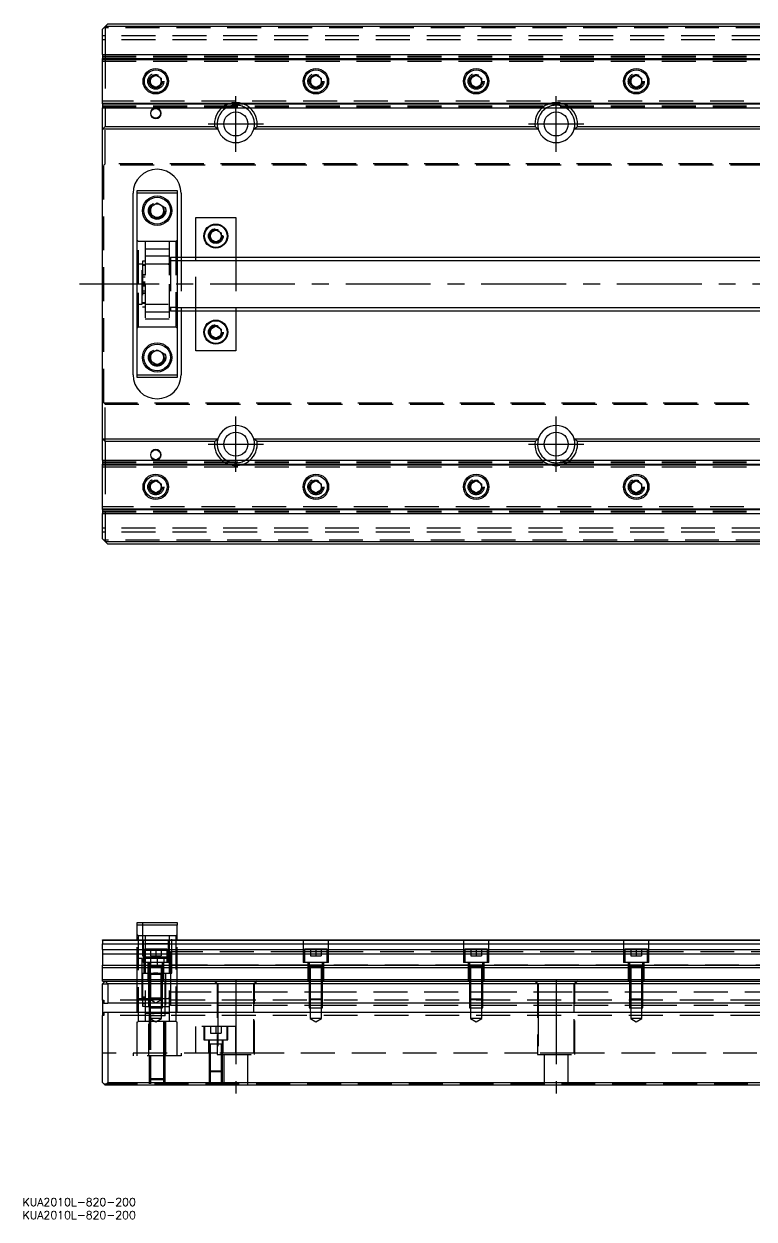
# Model space of a CAD drawing. Extents: x -29 to 1040, y -350 to 120.
# Drawn here: x -29.4 to 244.1, y -350.5 to 97.5 of the extents above; entities that cross this region are included whole.
import ezdxf

# ---------------------------------------------------------------- set-up
doc = ezdxf.new("R2010")
doc.units = 0
doc.linetypes.add('CENTER', pattern=[50.8, 31.75, -6.35, 6.35, -6.35])
doc.linetypes.add('DASHED', pattern=[19.05, 12.7, -6.35])
doc.layers.get('0').update_dxf_attribs({"linetype": 'CONTINUOUS'})
doc.layers.add('CENTER', color=1, linetype='CENTER')
doc.styles.get("Standard").update_dxf_attribs({"font": 'txt.shx', "height": 3, "bigfont": 'bigfont.shx'})

# ---------------------------------------------------------------- blocks, each defined once
blk = doc.blocks.new('*U2')
at = {"color": 7, "linetype": 'CONTINUOUS'}
blk.add_text('KUA2010L-820-200', height=3, dxfattribs=at).set_placement((-29.89, -345.55))
blk = doc.blocks.new('*U3')
at = {"color": 7, "linetype": 'CONTINUOUS'}
blk.add_text('KUA2010L-820-200', height=3, dxfattribs=at).set_placement((-29.89, -350.45))

msp = doc.modelspace()

# ---------------------------------------------------------------- linework, layer by layer
at = {"color": 7, "linetype": 'CONTINUOUS'}
for p, q in [((1, 96.5), (0, 95.5)), ((0, 86), (0, 95.5)), ((2, 97.5), (1, 96.5)), ((1, 96.5), (1, 86)), ((310, 96.5), (1, 96.5)), ((2, 97.5), (310, 97.5)), ((0, 86), (0, 84.48)), ((0, 86), (310, 86)), ((0, 84.48), (308.73, 84.48)), ((0, 84.2), (0, 84.48)), ((0, 67.8), (0, 84.2)), ((0, 84.2), (308.05, 84.2)), ((18, 77.15), (20, 78.31)), ((18, 74.85), (18, 77.15)), ((20, 78.31), (22, 77.15)), ((22, 77.15), (22, 74.85)), ((78, 77.15), (80, 78.31)), ((78, 74.85), (78, 77.15)), ((80, 78.31), (82, 77.15)), ((82, 77.15), (82, 74.85)), ((138, 77.15), (140, 78.31)), ((138, 74.85), (138, 77.15)), ((140, 78.31), (142, 77.15)), ((142, 77.15), (142, 74.85)), ((198, 77.15), (200, 78.31)), ((198, 74.85), (198, 77.15)), ((200, 78.31), (202, 77.15)), ((202, 77.15), (202, 74.85)), ((20, 73.69), (18, 74.85)), ((22, 74.85), (20, 73.69)), ((80, 73.69), (78, 74.85)), ((82, 74.85), (80, 73.69)), ((140, 73.69), (138, 74.85)), ((142, 74.85), (140, 73.69)), ((200, 73.69), (198, 74.85)), ((202, 74.85), (200, 73.69)), ((0, 67.8), (310, 67.8)), ((0, 67.52), (0, 67.8)), ((0, 67.52), (0, 66)), ((0, 67.52), (310, 67.52)), ((0, 58), (0, 66)), ((0, 66), (310, 66)), ((1, 66), (1, 59)), ((0, 58), (1, 59)), ((1, 59), (42.06, 59)), ((43.29, 58), (42.06, 59)), ((56.71, 58), (57.94, 59)), ((57.94, 59), (162.06, 59)), ((163.29, 58), (162.06, 59)), ((176.71, 58), (177.94, 59)), ((177.94, 59), (282.06, 59)), ((0, -58), (0, 58)), ((43.29, 58), (0, 58)), ((163.29, 58), (56.71, 58)), ((283.29, 58), (176.71, 58)), ((11.5, -34), (11.5, 34)), ((13, 34), (13, 35)), ((13, 35), (28, 35)), ((13, -34), (13, 34)), ((28, 34), (13, 34)), ((28, 35), (28, 34)), ((28, 34), (28, -34)), ((29.5, 34), (29.5, 10)), ((18, 28.94), (20.5, 30.39)), ((18, 26.06), (18, 28.94)), ((20.5, 30.39), (23, 28.94)), ((23, 28.94), (23, 26.06)), ((20.5, 24.61), (18, 26.06)), ((23, 26.06), (20.5, 24.61)), ((35, 25), (50, 25)), ((35, 10), (35, 25)), ((50, 25), (50, 10)), ((40.5, 19.15), (42.5, 20.31)), ((40.5, 16.85), (40.5, 19.15)), ((42.5, 20.31), (44.5, 19.15)), ((44.5, 19.15), (44.5, 16.85)), ((42.5, 15.69), (40.5, 16.85)), ((44.5, 16.85), (42.5, 15.69)), ((310, 10), (28, 10)), ((28, -10), (310, -10)), ((29.5, -10), (29.5, -34)), ((35, -25), (35, -10)), ((50, -10), (50, -25)), ((40.5, -16.85), (42.5, -15.69)), ((40.5, -19.15), (40.5, -16.85)), ((42.5, -15.69), (44.5, -16.85)), ((44.5, -16.85), (44.5, -19.15)), ((42.5, -20.31), (40.5, -19.15)), ((44.5, -19.15), (42.5, -20.31)), ((18, -26.06), (20.5, -24.61)), ((18, -28.94), (18, -26.06)), ((20.5, -24.61), (23, -26.06)), ((23, -26.06), (23, -28.94)), ((50, -25), (35, -25)), ((20.5, -30.39), (18, -28.94)), ((23, -28.94), (20.5, -30.39)), ((13, -35), (13, -34)), ((13, -34), (28, -34)), ((28, -35), (13, -35)), ((28, -34), (28, -35)), ((0, -66), (0, -58)), ((0, -58), (43.29, -58)), ((1, -59), (0, -58)), ((42.06, -59), (43.29, -58)), ((56.71, -58), (163.29, -58)), ((57.94, -59), (56.71, -58)), ((162.06, -59), (163.29, -58)), ((176.71, -58), (283.29, -58)), ((177.94, -59), (176.71, -58)), ((42.06, -59), (1, -59)), ((1, -59), (1, -66)), ((162.06, -59), (57.94, -59)), ((282.06, -59), (177.94, -59)), ((0, -66), (0, -67.52)), ((0, -66), (310, -66)), ((0, -67.52), (310, -67.52)), ((0, -67.8), (0, -67.52)), ((0, -84.2), (0, -67.8)), ((0, -67.8), (310, -67.8)), ((18, -74.85), (20, -73.69)), ((18, -77.15), (18, -74.85)), ((20, -73.69), (22, -74.85)), ((22, -74.85), (22, -77.15)), ((78, -74.85), (80, -73.69)), ((78, -77.15), (78, -74.85)), ((80, -73.69), (82, -74.85)), ((82, -74.85), (82, -77.15)), ((138, -74.85), (140, -73.69)), ((138, -77.15), (138, -74.85)), ((140, -73.69), (142, -74.85)), ((142, -74.85), (142, -77.15)), ((198, -74.85), (200, -73.69)), ((198, -77.15), (198, -74.85)), ((200, -73.69), (202, -74.85)), ((202, -74.85), (202, -77.15)), ((20, -78.31), (18, -77.15)), ((22, -77.15), (20, -78.31)), ((80, -78.31), (78, -77.15)), ((82, -77.15), (80, -78.31)), ((140, -78.31), (138, -77.15)), ((142, -77.15), (140, -78.31)), ((200, -78.31), (198, -77.15)), ((202, -77.15), (200, -78.31)), ((0, -84.2), (308.05, -84.2)), ((0, -84.48), (0, -84.2)), ((0, -84.48), (0, -86)), ((0, -84.48), (308.73, -84.48)), ((0, -95.5), (0, -86)), ((0, -86), (310, -86)), ((1, -86), (1, -96.5)), ((0, -95.5), (1, -96.5)), ((1, -96.5), (2, -97.5)), ((1, -96.5), (310, -96.5)), ((310, -97.5), (2, -97.5)), ((13, -240.26), (13, -239.26)), ((13, -239.26), (28, -239.26)), ((13, -245.76), (13, -240.26)), ((28, -240.26), (13, -240.26)), ((28, -239.26), (28, -240.26)), ((28, -245.76), (28, -240.26)), ((0, -245.92), (0, -245.76)), ((0, -245.76), (316.5, -245.76)), ((0, -245.92), (316.5, -245.92)), ((0, -245.92), (0, -247.32)), ((0, -249.4), (0, -247.32)), ((0, -247.32), (316.5, -247.32)), ((0, -249.4), (316.5, -249.4)), ((0, -249.4), (0, -251.02)), ((0, -251.02), (0, -255.31)), ((0, -251.02), (316.5, -251.02)), ((0, -255.31), (316.5, -255.31)), ((0, -256.16), (0, -255.31)), ((0, -256.16), (820, -256.16)), ((0, -260.66), (0, -256.16)), ((22.5, -255.86), (17.5, -255.86)), ((22.5, -255.86), (17.5, -255.86)), ((82.5, -255.86), (77.5, -255.86)), ((142.5, -255.86), (137.5, -255.86)), ((0, -261.26), (0, -260.66)), ((0, -260.66), (820, -260.66)), ((0, -262.26), (1, -261.26)), ((0, -261.26), (1, -261.26)), ((0, -268.41), (0, -262.26)), ((1, -261.26), (819, -261.26)), ((1, -261.26), (2, -262.26)), ((818, -262.26), (2, -262.26)), ((2, -262.26), (2, -269.56)), ((0, -268.41), (0, -269.56)), ((0, -268.41), (0.5, -268.41)), ((0.5, -268.41), (0.5, -269.56)), ((0, -269.56), (0, -272.96)), ((0.5, -269.56), (0, -269.56)), ((0, -272.96), (0, -274.11)), ((0, -272.96), (0.5, -272.96)), ((0.5, -269.56), (2, -269.56)), ((2, -272.96), (0.5, -272.96)), ((0.5, -272.96), (0.5, -274.11)), ((818, -269.56), (2, -269.56)), ((818, -272.96), (2, -272.96)), ((2, -272.96), (2, -299.26)), ((0.5, -274.11), (0, -274.11)), ((0, -299.26), (0, -274.11)), ((23.5, -274.26), (17.5, -274.26)), ((45, -284.86), (40, -284.86)), ((45, -284.86), (40, -284.86)), ((1, -300.26), (0, -299.26)), ((2, -299.26), (1, -300.26)), ((2, -299.26), (818, -299.26)), ((819, -300.26), (1, -300.26))]:
    msp.add_line(p, q, dxfattribs=at)
at = {"color": 3, "linetype": 'DASHED'}
for p, q in [((326.2, 96), (0.5, 96)), ((820, 93), (0, 93)), ((820, 91.5), (0, 91.5)), ((0, 85.4), (820, 85.4)), ((0, 85.15), (310, 85.15)), ((1, 86), (1, 66)), ((0, 84.42), (316.5, 84.42)), ((0, 83.5), (316.5, 83.5)), ((17.5, 76), (17.53, 76.37)), ((77.5, 76), (77.53, 76.37)), ((137.5, 76), (137.53, 76.37)), ((197.5, 76), (197.53, 76.37)), ((316.5, 68.5), (0, 68.5)), ((0, 67.58), (316.5, 67.58)), ((0, 66.85), (310, 66.85)), ((0, 66.6), (820, 66.6)), ((1, 45), (1, 59)), ((1, 45), (0.5, 44.5)), ((819, 45), (1, 45)), ((819.5, 44.5), (0.5, 44.5)), ((0.5, -44.5), (0.5, 44.5)), ((17.5, 27.5), (17.52, 27.85)), ((44.98, 18.29), (45, 18)), ((13.5, 16), (13, 16.5)), ((16, 16), (13.5, 16)), ((13.5, 0), (13.5, 16)), ((25, 16), (16, 16)), ((25, 16), (16, 16)), ((16, 16), (16, 0)), ((27.5, 16), (25, 16)), ((25, 16), (25, 0)), ((28, 16.5), (27.5, 16)), ((27.5, 16), (27.5, -16)), ((25, 13.03), (16, 13.03)), ((25, 10.48), (16, 10.48)), ((25.5, 10), (25, 9.5)), ((28, 10), (25.5, 10)), ((25.5, 10), (25.5, -10)), ((29.5, 10), (29.5, -10)), ((35, -10), (35, 10)), ((50, 10), (50, -10)), ((13.5, 7.5), (13, 7)), ((14.85, 7.5), (13.5, 7.5)), ((14.85, -7.5), (14.85, 7.5)), ((16, 7.15), (14.85, 7.15)), ((16, 8.55), (15, 8.55)), ((15, 8.55), (15, -8.55)), ((16, 6.9), (15, 6.9)), ((24.7, 7.5), (16, 7.5)), ((24.7, 7.5), (16, 7.5)), ((25, 7.5), (24.7, 7.5)), ((28, 8.75), (25, 8.75)), ((13.5, -16), (13.5, 0)), ((16, 3.4), (15, 3.4)), ((15, 3.4), (16, 3.4)), ((16, 2.55), (15, 2.55)), ((15, 0.85), (16, 0.85)), ((15, 0.42), (16, 0.42)), ((16, 0), (16, -16)), ((25, 0), (25, -16)), ((15, -0.42), (16, -0.42)), ((16, -0.85), (15, -0.85)), ((15, -2.55), (16, -2.55)), ((15, -3.4), (16, -3.4)), ((16, -3.4), (15, -3.4)), ((13, -7), (13.5, -7.5)), ((13.5, -7.5), (14.85, -7.5)), ((14.85, -7.15), (16, -7.15)), ((15, -6.9), (16, -6.9)), ((15, -8.55), (16, -8.55)), ((16, -7.5), (24.7, -7.5)), ((16, -7.5), (24.7, -7.5)), ((28, -8.75), (25, -8.75)), ((16, -10.47), (25, -10.47)), ((16, -13.02), (25, -13.02)), ((25, -9.5), (25.5, -10)), ((25.5, -10), (28, -10)), ((13, -16.5), (13.5, -16)), ((13.5, -16), (16, -16)), ((16, -16), (25, -16)), ((16, -16), (25, -16)), ((25, -16), (27.5, -16)), ((27.5, -16), (28, -16.5)), ((40, -18), (40.02, -17.7)), ((17.5, -27.5), (17.52, -27.15)), ((0.5, -44.5), (1, -45)), ((0.5, -44.5), (819.5, -44.5)), ((1, -59), (1, -45)), ((1, -45), (819, -45)), ((0, -66.6), (820, -66.6)), ((0, -66.85), (310, -66.85)), ((1, -66), (1, -86)), ((0, -67.58), (316.5, -67.58)), ((0, -68.5), (316.5, -68.5)), ((17.5, -76), (17.53, -75.59)), ((77.5, -76), (77.53, -75.59)), ((137.5, -76), (137.53, -75.59)), ((197.5, -76), (197.53, -75.59)), ((316.5, -83.5), (0, -83.5)), ((0, -84.42), (316.5, -84.42)), ((0, -85.15), (310, -85.15)), ((0, -85.4), (820, -85.4)), ((820, -91.5), (0, -91.5)), ((820, -93), (0, -93)), ((326.2, -96), (0.5, -96)), ((15, -239.26), (15, -258.26)), ((26, -258.26), (26, -239.26)), ((13.5, -244.26), (13, -243.76)), ((13, -261.26), (13, -245.76)), ((16, -244.26), (13.5, -244.26)), ((13.5, -276.26), (13.5, -244.26)), ((15.25, -245.76), (15.25, -254.26)), ((25, -244.26), (16, -244.26)), ((16, -244.26), (16, -245.76)), ((16, -245.76), (16, -276.26)), ((24.75, -254.26), (24.75, -245.76)), ((27.5, -244.26), (25, -244.26)), ((25, -244.26), (25, -245.76)), ((25, -245.76), (25, -276.26)), ((28, -243.76), (27.5, -244.26)), ((27.5, -244.26), (27.5, -276.26)), ((28, -261.26), (28, -245.76)), ((75.25, -245.76), (75.25, -254.26)), ((84.75, -254.26), (84.75, -245.76)), ((135.25, -245.76), (135.25, -254.26)), ((144.75, -254.26), (144.75, -245.76)), ((195.25, -245.76), (195.25, -254.26)), ((204.75, -254.26), (204.75, -245.76)), ((15.75, -249.26), (15.75, -254.26)), ((24.25, -249.26), (15.75, -249.26)), ((25, -247.23), (16, -247.23)), ((25, -249.78), (16, -249.78)), ((18, -249.26), (18, -251.76)), ((20, -249.26), (20, -251.76)), ((22, -249.26), (22, -251.76)), ((24.25, -254.26), (24.25, -249.26)), ((25.5, -250.26), (25, -250.76)), ((28, -250.26), (25.5, -250.26)), ((25.5, -250.26), (25.5, -252.26)), ((75.75, -250.26), (28, -250.26)), ((75.75, -249.26), (75.75, -254.26)), ((84.25, -249.26), (75.75, -249.26)), ((84.25, -250.26), (75.75, -250.26)), ((78, -249.26), (78, -251.76)), ((80, -249.26), (80, -251.76)), ((82, -249.26), (82, -251.76)), ((84.25, -254.26), (84.25, -249.26)), ((135.75, -250.26), (84.25, -250.26)), ((135.75, -249.26), (135.75, -254.26)), ((144.25, -249.26), (135.75, -249.26)), ((144.25, -250.26), (135.75, -250.26)), ((138, -249.26), (138, -251.76)), ((140, -249.26), (140, -251.76)), ((142, -249.26), (142, -251.76)), ((144.25, -254.26), (144.25, -249.26)), ((195.75, -250.26), (144.25, -250.26)), ((195.75, -249.26), (195.75, -254.26)), ((204.25, -249.26), (195.75, -249.26)), ((204.25, -250.26), (195.75, -250.26)), ((198, -249.26), (198, -251.76)), ((200, -249.26), (200, -251.76)), ((202, -249.26), (202, -251.76)), ((204.25, -254.26), (204.25, -249.26)), ((255.75, -250.26), (204.25, -250.26)), ((13.5, -252.76), (13, -253.26)), ((14.85, -252.76), (13.5, -252.76)), ((14.85, -260.26), (14.85, -252.76)), ((16, -253.11), (14.85, -253.11)), ((16, -251.16), (15, -251.16)), ((16, -253.36), (15, -253.36)), ((24.75, -254.26), (15.25, -254.26)), ((15.5, -252.26), (15.5, -258.26)), ((25.5, -252.26), (15.5, -252.26)), ((24.7, -252.76), (16, -252.76)), ((24.7, -252.76), (16, -252.76)), ((17, -254.26), (17, -261.26)), ((17.5, -254.26), (17.5, -255.86)), ((18, -251.76), (20, -251.76)), ((18, -252.26), (18, -255.26)), ((18, -255.26), (20.5, -255.26)), ((20, -251.76), (22, -251.76)), ((20.5, -252.26), (20.5, -255.26)), ((20.5, -255.26), (23, -255.26)), ((22.5, -255.86), (22.5, -254.26)), ((23, -252.26), (23, -254.26)), ((23, -261.26), (23, -254.26)), ((25, -252.76), (24.7, -252.76)), ((28, -255.26), (25, -255.26)), ((25.5, -258.26), (25.5, -252.26)), ((77.5, -255.26), (28, -255.26)), ((84.75, -254.26), (75.25, -254.26)), ((77, -254.26), (77, -261.26)), ((77.5, -254.26), (77.5, -255.86)), ((82.5, -255.26), (77.5, -255.26)), ((78, -251.76), (80, -251.76)), ((80, -251.76), (82, -251.76)), ((82.5, -255.86), (82.5, -254.26)), ((137.5, -255.26), (82.5, -255.26)), ((83, -261.26), (83, -254.26)), ((144.75, -254.26), (135.25, -254.26)), ((137, -254.26), (137, -261.26)), ((137.5, -254.26), (137.5, -255.86)), ((142.5, -255.26), (137.5, -255.26)), ((138, -251.76), (140, -251.76)), ((140, -251.76), (142, -251.76)), ((142.5, -255.86), (142.5, -254.26)), ((197.5, -255.26), (142.5, -255.26)), ((143, -261.26), (143, -254.26)), ((204.75, -254.26), (195.25, -254.26)), ((197, -254.26), (197, -261.26)), ((197.5, -254.26), (197.5, -255.86)), ((202.5, -255.26), (197.5, -255.26)), ((198, -251.76), (200, -251.76)), ((200, -251.76), (202, -251.76)), ((202.5, -255.86), (202.5, -254.26)), ((257.5, -255.26), (202.5, -255.26)), ((203, -261.26), (203, -254.26)), ((15, -258.26), (26, -258.26)), ((15, -258.26), (15, -267.13)), ((17.25, -258.26), (17.25, -289.26)), ((17.5, -255.85), (17.5, -255.86)), ((17.5, -255.86), (17.5, -261.26)), ((17.5, -255.86), (17.5, -255.86)), ((22.5, -255.86), (17.5, -255.86)), ((17.9, -255.86), (17.9, -261.26)), ((18, -258.76), (18, -261.26)), ((22, -258.76), (18, -258.76)), ((20.06, -258.26), (19.94, -258.26)), ((22, -261.26), (22, -258.76)), ((22.1, -261.26), (22.1, -255.86)), ((22.5, -255.86), (22.5, -255.85)), ((22.5, -261.26), (22.5, -255.86)), ((22.5, -255.86), (22.5, -255.86)), ((23.5, -274.26), (23.5, -258.26)), ((23.75, -289.26), (23.75, -258.26)), ((25.5, -258.26), (25.5, -260.26)), ((77.5, -255.85), (77.5, -255.86)), ((77.5, -255.86), (77.5, -255.86)), ((77.5, -255.86), (77.5, -261.26)), ((82.5, -255.86), (77.5, -255.86)), ((77.9, -255.86), (77.9, -261.26)), ((82.1, -261.26), (82.1, -255.86)), ((82.5, -255.86), (82.5, -255.85)), ((82.5, -255.86), (82.5, -255.86)), ((82.5, -261.26), (82.5, -255.86)), ((137.5, -255.85), (137.5, -255.86)), ((137.5, -255.86), (137.5, -261.26)), ((137.5, -255.86), (137.5, -255.86)), ((142.5, -255.86), (137.5, -255.86)), ((137.9, -255.86), (137.9, -261.26)), ((142.1, -261.26), (142.1, -255.86)), ((142.5, -255.86), (142.5, -255.85)), ((142.5, -261.26), (142.5, -255.86)), ((142.5, -255.86), (142.5, -255.86)), ((197.5, -255.85), (197.5, -255.86)), ((197.5, -255.86), (197.5, -255.86)), ((197.5, -255.86), (197.5, -261.26)), ((202.5, -255.86), (197.5, -255.86)), ((197.9, -255.86), (197.9, -261.26)), ((202.1, -261.26), (202.1, -255.86)), ((202.5, -255.86), (202.5, -255.85)), ((202.5, -255.86), (202.5, -255.86)), ((202.5, -261.26), (202.5, -255.86)), ((0, -262.26), (2, -262.26)), ((13, -269.56), (13, -261.26)), ((14.85, -267.76), (14.85, -260.26)), ((17.5, -261.26), (17.5, -267.86)), ((17.5, -261.26), (17.5, -267.86)), ((17.9, -261.26), (17.9, -268.26)), ((18, -261.26), (18, -267.63)), ((22, -267.63), (22, -261.26)), ((22.1, -268.26), (22.1, -261.26)), ((22.5, -267.86), (22.5, -261.26)), ((22.5, -267.86), (22.5, -261.26)), ((25.5, -260.26), (25.5, -270.26)), ((28, -269.56), (28, -261.26)), ((42, -261.26), (43, -262.26)), ((42.06, -261.26), (43.29, -262.26)), ((43, -262.26), (43, -288.76)), ((43.29, -262.26), (43.29, -269.56)), ((57.94, -261.26), (56.71, -262.26)), ((56.71, -269.56), (56.71, -262.26)), ((57, -262.26), (58, -261.26)), ((57, -288.76), (57, -262.26)), ((77.5, -261.26), (77.5, -267.86)), ((77.5, -261.26), (77.5, -267.86)), ((77.9, -261.26), (77.9, -268.26)), ((82.1, -268.26), (82.1, -261.26)), ((82.5, -267.86), (82.5, -261.26)), ((82.5, -267.86), (82.5, -261.26)), ((137.5, -261.26), (137.5, -267.86)), ((137.5, -261.26), (137.5, -267.86)), ((137.9, -261.26), (137.9, -268.26)), ((142.1, -268.26), (142.1, -261.26)), ((142.5, -267.86), (142.5, -261.26)), ((142.5, -267.86), (142.5, -261.26)), ((162, -261.26), (163, -262.26)), ((162.06, -261.26), (163.29, -262.26)), ((163, -262.26), (163, -288.76)), ((163.29, -262.26), (163.29, -269.56)), ((177.94, -261.26), (176.71, -262.26)), ((176.71, -269.56), (176.71, -262.26)), ((177, -262.26), (178, -261.26)), ((177, -288.76), (177, -262.26)), ((197.5, -261.26), (197.5, -267.86)), ((197.5, -261.26), (197.5, -267.86)), ((197.9, -261.26), (197.9, -268.26)), ((202.1, -268.26), (202.1, -261.26)), ((202.5, -267.86), (202.5, -261.26)), ((202.5, -267.86), (202.5, -261.26)), ((819.5, -268.41), (0.5, -268.41)), ((13, -267.26), (13.5, -267.76)), ((13.5, -267.76), (14.85, -267.76)), ((14.85, -267.41), (16, -267.41)), ((15, -268.7), (15, -267.13)), ((15, -267.15), (16, -267.15)), ((15, -267.15), (16, -267.15)), ((16, -267.94), (15, -267.94)), ((15, -268.7), (15, -270.45)), ((16, -267.76), (24.7, -267.76)), ((16, -267.76), (24.7, -267.76)), ((17.5, -267.86), (17.9, -268.26)), ((17.5, -267.86), (17.5, -269.56)), ((17.5, -267.86), (22.5, -267.86)), ((17.9, -268.26), (17.9, -271.26)), ((22.1, -268.26), (17.9, -268.26)), ((18, -267.63), (18, -268.26)), ((18, -267.63), (18.17, -268.26)), ((22, -267.63), (18, -267.63)), ((18, -268.26), (20, -269.41)), ((20, -269.41), (22, -268.26)), ((21.83, -268.26), (22, -267.63)), ((22, -268.26), (22, -267.63)), ((22.1, -268.26), (22.5, -267.86)), ((22.1, -271.26), (22.1, -268.26)), ((22.5, -269.56), (22.5, -267.86)), ((24.7, -267.76), (25, -267.76)), ((25, -265.26), (28, -265.26)), ((28, -265.26), (43.29, -265.26)), ((43.29, -265.26), (56.71, -265.26)), ((56.71, -265.26), (77.5, -265.26)), ((77.5, -265.26), (77.9, -265.26)), ((77.5, -267.86), (77.9, -268.26)), ((77.5, -267.86), (77.5, -269.56)), ((77.5, -267.86), (82.5, -267.86)), ((77.9, -265.26), (82.1, -265.26)), ((77.9, -268.26), (77.9, -271.26)), ((82.1, -268.26), (77.9, -268.26)), ((82.1, -265.26), (82.5, -265.26)), ((82.1, -268.26), (82.5, -267.86)), ((82.1, -271.26), (82.1, -268.26)), ((82.5, -265.26), (137.5, -265.26)), ((82.5, -269.56), (82.5, -267.86)), ((137.5, -265.26), (137.9, -265.26)), ((137.5, -267.86), (137.9, -268.26)), ((137.5, -267.86), (137.5, -269.56)), ((137.5, -267.86), (142.5, -267.86)), ((137.9, -265.26), (142.1, -265.26)), ((137.9, -268.26), (137.9, -271.26)), ((142.1, -268.26), (137.9, -268.26)), ((142.1, -265.26), (142.5, -265.26)), ((142.1, -268.26), (142.5, -267.86)), ((142.1, -271.26), (142.1, -268.26)), ((142.5, -265.26), (163.29, -265.26)), ((142.5, -269.56), (142.5, -267.86)), ((163.29, -265.26), (176.71, -265.26)), ((176.71, -265.26), (197.5, -265.26)), ((197.5, -265.26), (197.9, -265.26)), ((197.5, -267.86), (197.9, -268.26)), ((197.5, -267.86), (197.5, -269.56)), ((197.5, -267.86), (202.5, -267.86)), ((197.9, -265.26), (202.1, -265.26)), ((197.9, -268.26), (197.9, -271.26)), ((202.1, -268.26), (197.9, -268.26)), ((202.1, -265.26), (202.5, -265.26)), ((202.1, -268.26), (202.5, -267.86)), ((202.1, -271.26), (202.1, -268.26)), ((202.5, -265.26), (257.5, -265.26)), ((202.5, -269.56), (202.5, -267.86)), ((13, -272.96), (13, -269.56)), ((13, -289.26), (13, -272.96)), ((15, -269.64), (16, -269.64)), ((15, -270.45), (15, -270.65)), ((15, -270.65), (16, -270.65)), ((16, -270.73), (25, -270.73)), ((17.5, -269.56), (17.5, -271.26)), ((17.5, -271.26), (17.5, -274.26)), ((17.5, -271.26), (22.5, -271.26)), ((17.9, -271.26), (17.9, -275.26)), ((22.1, -275.26), (22.1, -271.26)), ((22.5, -271.26), (22.5, -269.56)), ((25, -269.76), (25.5, -270.26)), ((25.5, -270.26), (28, -270.26)), ((28, -272.96), (28, -269.56)), ((28, -270.26), (43.29, -270.26)), ((28, -289.26), (28, -272.96)), ((43.29, -269.56), (43.29, -272.96)), ((43.29, -270.26), (56.71, -270.26)), ((43.29, -272.96), (43.29, -288.26)), ((56.71, -272.96), (56.71, -269.56)), ((56.71, -270.26), (77.5, -270.26)), ((56.71, -288.26), (56.71, -272.96)), ((77.5, -269.56), (77.5, -271.26)), ((77.5, -270.26), (82.5, -270.26)), ((77.5, -271.26), (82.5, -271.26)), ((77.9, -271.26), (77.9, -275.26)), ((82.1, -275.26), (82.1, -271.26)), ((82.5, -271.26), (82.5, -269.56)), ((82.5, -270.26), (137.5, -270.26)), ((137.5, -269.56), (137.5, -271.26)), ((137.5, -270.26), (142.5, -270.26)), ((137.5, -271.26), (142.5, -271.26)), ((137.9, -271.26), (137.9, -275.26)), ((142.1, -275.26), (142.1, -271.26)), ((142.5, -271.26), (142.5, -269.56)), ((142.5, -270.26), (163.29, -270.26)), ((163.29, -269.56), (163.29, -272.96)), ((163.29, -270.26), (176.71, -270.26)), ((163.29, -272.96), (163.29, -288.26)), ((176.71, -272.96), (176.71, -269.56)), ((176.71, -270.26), (197.5, -270.26)), ((176.71, -288.26), (176.71, -272.96)), ((197.5, -269.56), (197.5, -271.26)), ((197.5, -270.26), (202.5, -270.26)), ((197.5, -271.26), (202.5, -271.26)), ((197.9, -271.26), (197.9, -275.26)), ((202.1, -275.26), (202.1, -271.26)), ((202.5, -271.26), (202.5, -269.56)), ((202.5, -270.26), (257.5, -270.26)), ((819.5, -274.11), (0.5, -274.11)), ((13, -276.76), (13.5, -276.26)), ((13.5, -276.26), (16, -276.26)), ((16, -273.28), (25, -273.28)), ((16, -276.26), (25, -276.26)), ((16, -276.26), (25, -276.26)), ((17.5, -274.25), (17.5, -289.26)), ((23.5, -274.26), (17.5, -274.26)), ((17.9, -275.26), (20, -276.47)), ((22.1, -275.26), (17.9, -275.26)), ((18, -274.26), (18, -289.26)), ((20, -276.47), (22.1, -275.26)), ((23, -289.26), (23, -274.26)), ((23.5, -289.26), (23.5, -274.25)), ((25, -276.26), (27.5, -276.26)), ((27.5, -276.26), (28, -276.76)), ((77.9, -275.26), (80, -276.47)), ((82.1, -275.26), (77.9, -275.26)), ((80, -276.47), (82.1, -275.26)), ((137.9, -275.26), (140, -276.47)), ((142.1, -275.26), (137.9, -275.26)), ((140, -276.47), (142.1, -275.26)), ((197.9, -275.26), (200, -276.47)), ((202.1, -275.26), (197.9, -275.26)), ((200, -276.47), (202.1, -275.26)), ((50, -278.26), (35, -278.26)), ((35, -288.26), (35, -278.26)), ((38, -278.26), (38, -283.26)), ((38.25, -278.26), (38.25, -283.26)), ((40.5, -278.26), (40.5, -280.76)), ((40.5, -280.76), (42.5, -280.76)), ((42.5, -278.26), (42.5, -280.76)), ((42.5, -280.76), (44.5, -280.76)), ((44.5, -278.26), (44.5, -280.76)), ((46.75, -283.26), (46.75, -278.26)), ((47, -283.26), (47, -278.26)), ((50, -288.26), (50, -278.26)), ((38, -283.26), (47, -283.26)), ((39.75, -283.26), (39.75, -288.26)), ((40, -283.26), (40, -284.86)), ((40, -284.85), (40, -288.26)), ((45, -284.86), (40, -284.86)), ((40.4, -284.86), (40.4, -288.26)), ((44.6, -288.26), (44.6, -284.86)), ((45, -284.86), (45, -283.26)), ((45, -288.26), (45, -284.85)), ((45.25, -288.26), (45.25, -283.26)), ((43.29, -288.26), (0, -288.26)), ((11.5, -288.26), (11.5, -289.26)), ((29.5, -289.26), (11.5, -289.26)), ((17.5, -289.26), (17.5, -297.76)), ((17.5, -289.26), (17.5, -297.76)), ((18, -289.26), (18, -298.26)), ((23, -298.26), (23, -289.26)), ((23.5, -297.76), (23.5, -289.26)), ((23.5, -297.76), (23.5, -289.26)), ((29.5, -288.26), (29.5, -289.26)), ((40, -288.26), (40, -294.86)), ((40, -288.26), (40, -294.86)), ((40.4, -288.26), (40.4, -295.26)), ((43, -288.76), (57, -288.76)), ((56.71, -288.26), (43.29, -288.26)), ((44.6, -295.26), (44.6, -288.26)), ((45, -294.86), (45, -288.26)), ((45, -294.86), (45, -288.26)), ((45.5, -288.76), (45.5, -300.26)), ((54.5, -300.26), (54.5, -288.76)), ((163.29, -288.26), (56.71, -288.26)), ((163, -288.76), (177, -288.76)), ((176.71, -288.26), (163.29, -288.26)), ((165.5, -288.76), (165.5, -300.26)), ((174.5, -300.26), (174.5, -288.76)), ((283.29, -288.26), (176.71, -288.26)), ((40, -294.86), (40.4, -295.26)), ((40, -294.86), (40, -299.76)), ((40, -294.86), (45, -294.86)), ((40.4, -295.26), (40.4, -299.76)), ((44.6, -295.26), (40.4, -295.26)), ((44.6, -295.26), (45, -294.86)), ((44.6, -299.76), (44.6, -295.26)), ((45, -299.76), (45, -294.86)), ((0.5, -299.76), (819.5, -299.76)), ((17.5, -297.76), (18, -298.26)), ((17.5, -297.76), (17.5, -299.76)), ((17.5, -297.76), (23.5, -297.76)), ((18, -298.26), (18, -299.76)), ((23, -298.26), (18, -298.26)), ((23, -298.26), (23.5, -297.76)), ((23, -299.76), (23, -298.26)), ((23.5, -299.76), (23.5, -297.76))]:
    msp.add_line(p, q, dxfattribs=at)
at = {"color": 3, "linetype": 'CONTINUOUS'}
for p, q in [((310, 8.75), (28, 8.75)), ((28, -8.75), (310, -8.75))]:
    msp.add_line(p, q, dxfattribs=at)
at = {"color": 7, "linetype": 'CONTINUOUS'}
for centre, radius in [((20, 76), 4.75), ((80, 76), 4.75), ((140, 76), 4.75), ((200, 76), 4.75), ((20, 76), 4.25), ((80, 76), 4.25), ((140, 76), 4.25), ((200, 76), 4.25), ((50, 60), 4.5), ((170, 60), 4.5), ((20.5, 27.5), 5.5), ((20.5, 27.5), 5), ((42.5, 18), 4.5), ((42.5, 18), 4.25), ((42.5, -18), 4.5), ((42.5, -18), 4.25), ((20.5, -27.5), 5.5), ((20.5, -27.5), 5), ((50, -60), 4.5), ((170, -60), 4.5), ((20, -76), 4.75), ((80, -76), 4.75), ((140, -76), 4.75), ((200, -76), 4.75), ((20, -76), 4.25), ((80, -76), 4.25), ((140, -76), 4.25), ((200, -76), 4.25)]:
    msp.add_circle(centre, radius, dxfattribs=at)
at = {"color": 3, "linetype": 'DASHED'}
for centre, radius in [((20, 76), 3), ((20, 76), 2.5), ((80, 76), 3), ((80, 76), 2.5), ((140, 76), 3), ((140, 76), 2.5), ((200, 76), 3), ((200, 76), 2.5), ((20.5, 27.5), 3.25), ((20.5, 27.5), 3), ((42.5, 18), 2.75), ((42.5, 18), 2.5), ((42.5, -18), 2.75), ((42.5, -18), 2.5), ((20.5, -27.5), 3.25), ((20.5, -27.5), 3), ((20, -76), 3), ((20, -76), 2.5), ((80, -76), 3), ((80, -76), 2.5), ((140, -76), 3), ((140, -76), 2.5), ((200, -76), 3), ((200, -76), 2.5)]:
    msp.add_circle(centre, radius, dxfattribs=at)
at = {"color": 3, "linetype": 'CONTINUOUS'}
for centre in [(20, 64), (20, -64)]:
    msp.add_circle(centre, 1.83, dxfattribs=at)
at = {"color": 3, "linetype": 'DASHED'}
for centre, radius, start, end in [((20, 76), 2.1, 162.2472, 180), ((20, 76), 2.1, 137.7528, 162.2472), ((20, 76), 2.1, 102.2472, 137.7528), ((20, 76), 2.1, 77.7528, 102.2472), ((20, 76), 2.1, 42.2472, 77.7528), ((20, 76), 2.1, 17.7528, 42.2472), ((20, 76), 2.1, 342.2472, 17.7528), ((80, 76), 2.1, 162.2472, 180), ((80, 76), 2.1, 137.7528, 162.2472), ((80, 76), 2.1, 102.2472, 137.7528), ((80, 76), 2.1, 77.7528, 102.2472), ((80, 76), 2.1, 42.2472, 77.7528), ((80, 76), 2.1, 17.7528, 42.2472), ((80, 76), 2.1, 342.2472, 17.7528), ((140, 76), 2.1, 162.2472, 180), ((140, 76), 2.1, 137.7528, 162.2472), ((140, 76), 2.1, 102.2472, 137.7528), ((140, 76), 2.1, 77.7528, 102.2472), ((140, 76), 2.1, 42.2472, 77.7528), ((140, 76), 2.1, 17.7528, 42.2472), ((140, 76), 2.1, 342.2472, 17.7528), ((200, 76), 2.1, 162.2472, 180), ((200, 76), 2.1, 137.7528, 162.2472), ((200, 76), 2.1, 102.2472, 137.7528), ((200, 76), 2.1, 77.7528, 102.2472), ((200, 76), 2.1, 42.2472, 77.7528), ((200, 76), 2.1, 17.7528, 42.2472), ((200, 76), 2.1, 342.2472, 17.7528), ((20, 76), 2.1, 180, 197.7528), ((20, 76), 2.1, 197.7528, 222.2472), ((20, 76), 2.1, 222.2472, 257.7528), ((20, 76), 2.1, 257.7528, 282.2472), ((20, 76), 2.1, 282.2472, 317.7528), ((20, 76), 2.1, 317.7528, 342.2472), ((80, 76), 2.1, 180, 197.7528), ((80, 76), 2.1, 197.7528, 222.2472), ((80, 76), 2.1, 222.2472, 257.7528), ((80, 76), 2.1, 257.7528, 282.2472), ((80, 76), 2.1, 282.2472, 317.7528), ((80, 76), 2.1, 317.7528, 342.2472), ((140, 76), 2.1, 180, 197.7528), ((140, 76), 2.1, 197.7528, 222.2472), ((140, 76), 2.1, 222.2472, 257.7528), ((140, 76), 2.1, 257.7528, 282.2472), ((140, 76), 2.1, 282.2472, 317.7528), ((140, 76), 2.1, 317.7528, 342.2472), ((200, 76), 2.1, 180, 197.7528), ((200, 76), 2.1, 197.7528, 222.2472), ((200, 76), 2.1, 222.2472, 257.7528), ((200, 76), 2.1, 257.7528, 282.2472), ((200, 76), 2.1, 282.2472, 317.7528), ((200, 76), 2.1, 317.7528, 342.2472), ((50, 60), 8, 48.5904, 131.4096), ((170, 60), 8, 48.5904, 131.4096), ((50, 60), 7, 58.9973, 121.0027), ((170, 60), 7, 58.9973, 121.0027), ((20.5, 27.5), 2.5, 120, 180), ((20.5, 27.5), 2.5, 180, 240), ((20.5, 27.5), 2.5, 60, 120), ((20.5, 27.5), 2.5, 0, 60), ((20.5, 27.5), 2.5, 300, 0), ((20.5, 27.5), 2.5, 240, 300), ((42.5, 18), 2.1, 162.2472, 180), ((42.5, 18), 2.1, 180, 197.7528), ((42.5, 18), 2.1, 137.7528, 162.2472), ((42.5, 18), 2.1, 102.2472, 137.7528), ((42.5, 18), 2.1, 77.7528, 102.2472), ((42.5, 18), 2.1, 42.2472, 77.7528), ((42.5, 18), 2.1, 17.7528, 42.2472), ((42.5, 18), 2.1, 342.2472, 17.7528), ((42.5, 18), 2.1, 197.7528, 222.2472), ((42.5, 18), 2.1, 222.2472, 257.7528), ((42.5, 18), 2.1, 257.7528, 282.2472), ((42.5, 18), 2.1, 282.2472, 317.7528), ((42.5, 18), 2.1, 317.7528, 342.2472), ((24.7, 7.8), 0.3, 270, 360), ((42.5, -18), 2.1, 162.2472, 180), ((42.5, -18), 2.1, 137.7528, 162.2472), ((42.5, -18), 2.1, 102.2472, 137.7528), ((42.5, -18), 2.1, 77.7528, 102.2472), ((42.5, -18), 2.1, 42.2472, 77.7528), ((42.5, -18), 2.1, 17.7528, 42.2472), ((42.5, -18), 2.1, 342.2472, 17.7528), ((42.5, -18), 2.1, 180, 197.7528), ((42.5, -18), 2.1, 197.7528, 222.2472), ((42.5, -18), 2.1, 222.2472, 257.7528), ((42.5, -18), 2.1, 257.7528, 282.2472), ((42.5, -18), 2.1, 282.2472, 317.7528), ((42.5, -18), 2.1, 317.7528, 342.2472), ((20.5, -27.5), 2.5, 120, 180), ((20.5, -27.5), 2.5, 60, 120), ((20.5, -27.5), 2.5, 0, 60), ((20.5, -27.5), 2.5, 180, 240), ((20.5, -27.5), 2.5, 240, 300), ((20.5, -27.5), 2.5, 300, 0), ((50, -60), 8, 228.5904, 311.4096), ((50, -60), 7, 238.9973, 301.0027), ((170, -60), 8, 228.5904, 311.4096), ((170, -60), 7, 238.9973, 301.0027), ((20, -76), 2.1, 162.2472, 180), ((20, -76), 2.1, 180, 197.7528), ((20, -76), 2.1, 137.7528, 162.2472), ((20, -76), 2.1, 102.2472, 137.7528), ((20, -76), 2.1, 77.7528, 102.2472), ((20, -76), 2.1, 42.2472, 77.7528), ((20, -76), 2.1, 17.7528, 42.2472), ((20, -76), 2.1, 342.2472, 17.7528), ((80, -76), 2.1, 162.2472, 180), ((80, -76), 2.1, 180, 197.7528), ((80, -76), 2.1, 137.7528, 162.2472), ((80, -76), 2.1, 102.2472, 137.7528), ((80, -76), 2.1, 77.7528, 102.2472), ((80, -76), 2.1, 42.2472, 77.7528), ((80, -76), 2.1, 17.7528, 42.2472), ((80, -76), 2.1, 342.2472, 17.7528), ((140, -76), 2.1, 162.2472, 180), ((140, -76), 2.1, 180, 197.7528), ((140, -76), 2.1, 137.7528, 162.2472), ((140, -76), 2.1, 102.2472, 137.7528), ((140, -76), 2.1, 77.7528, 102.2472), ((140, -76), 2.1, 42.2472, 77.7528), ((140, -76), 2.1, 17.7528, 42.2472), ((140, -76), 2.1, 342.2472, 17.7528), ((200, -76), 2.1, 162.2472, 180), ((200, -76), 2.1, 180, 197.7528), ((200, -76), 2.1, 137.7528, 162.2472), ((200, -76), 2.1, 102.2472, 137.7528), ((200, -76), 2.1, 77.7528, 102.2472), ((200, -76), 2.1, 42.2472, 77.7528), ((200, -76), 2.1, 17.7528, 42.2472), ((200, -76), 2.1, 342.2472, 17.7528), ((20, -76), 2.1, 197.7528, 222.2472), ((20, -76), 2.1, 222.2472, 257.7528), ((20, -76), 2.1, 257.7528, 282.2472), ((20, -76), 2.1, 282.2472, 317.7528), ((20, -76), 2.1, 317.7528, 342.2472), ((80, -76), 2.1, 197.7528, 222.2472), ((80, -76), 2.1, 222.2472, 257.7528), ((80, -76), 2.1, 257.7528, 282.2472), ((80, -76), 2.1, 282.2472, 317.7528), ((80, -76), 2.1, 317.7528, 342.2472), ((140, -76), 2.1, 197.7528, 222.2472), ((140, -76), 2.1, 222.2472, 257.7528), ((140, -76), 2.1, 257.7528, 282.2472), ((140, -76), 2.1, 282.2472, 317.7528), ((140, -76), 2.1, 317.7528, 342.2472), ((200, -76), 2.1, 197.7528, 222.2472), ((200, -76), 2.1, 222.2472, 257.7528), ((200, -76), 2.1, 257.7528, 282.2472), ((200, -76), 2.1, 282.2472, 317.7528), ((200, -76), 2.1, 317.7528, 342.2472), ((24.7, -252.46), 0.3, 270, 360), ((19.94, -262.26), 4, 90, 118.9695), ((20.06, -262.26), 4, 61.0305, 90), ((24.7, -268.06), 0.3, 0, 90)]:
    msp.add_arc(centre, radius, start, end, dxfattribs=at)
at = {"color": 7, "linetype": 'CONTINUOUS'}
for centre, radius, start, end in [((20, 64), 2, 180, 90), ((20, 64), 2, 90, 180), ((50, 60), 8, 131.4096, 187.1808), ((50, 60), 7, 121.0027, 196.6015), ((50, 60), 7, 343.3985, 58.9973), ((50, 60), 8, 352.8192, 48.5904), ((170, 60), 8, 131.4096, 187.1808), ((170, 60), 7, 121.0027, 196.6015), ((170, 60), 7, 343.3985, 58.9973), ((170, 60), 8, 352.8192, 48.5904), ((50, 60), 7, 196.6015, 343.3985), ((170, 60), 7, 196.6015, 343.3985), ((20.5, 34), 9, 0, 180), ((20.5, -34), 9, 180, 0), ((50, -60), 7, 16.6015, 163.3985), ((170, -60), 7, 16.6015, 163.3985), ((50, -60), 7, 163.3985, 238.9973), ((50, -60), 7, 301.0027, 16.6015), ((170, -60), 7, 163.3985, 238.9973), ((170, -60), 7, 301.0027, 16.6015), ((20, -64), 2, 270, 180), ((50, -60), 8, 172.8192, 228.5904), ((50, -60), 8, 311.4096, 7.1808), ((170, -60), 8, 172.8192, 228.5904), ((170, -60), 8, 311.4096, 7.1808), ((20, -64), 2, 180, 270)]:
    msp.add_arc(centre, radius, start, end, dxfattribs=at)
at = {"layer": 'CENTER', "color": 1, "linetype": 'CENTER'}
for p, q in [((50, 49.6), (50, 70.4)), ((170, 49.6), (170, 70.4)), ((39.6, 60), (60.4, 60)), ((159.6, 60), (180.4, 60)), ((884.9, 0), (-8.62, 0)), ((50, -70.4), (50, -49.6)), ((170, -70.4), (170, -49.6)), ((39.6, -60), (60.4, -60)), ((159.6, -60), (180.4, -60)), ((50, -260.61), (50, -303.41)), ((170, -260.61), (170, -303.41))]:
    msp.add_line(p, q, dxfattribs=at)

# ---------------------------------------------------------------- block references
at = {"color": 7, "linetype": 'CONTINUOUS'}
for name in ['*U2', '*U3']:
    msp.add_blockref(name, (0, 0), dxfattribs=at)

doc.saveas('drawing.dxf')
